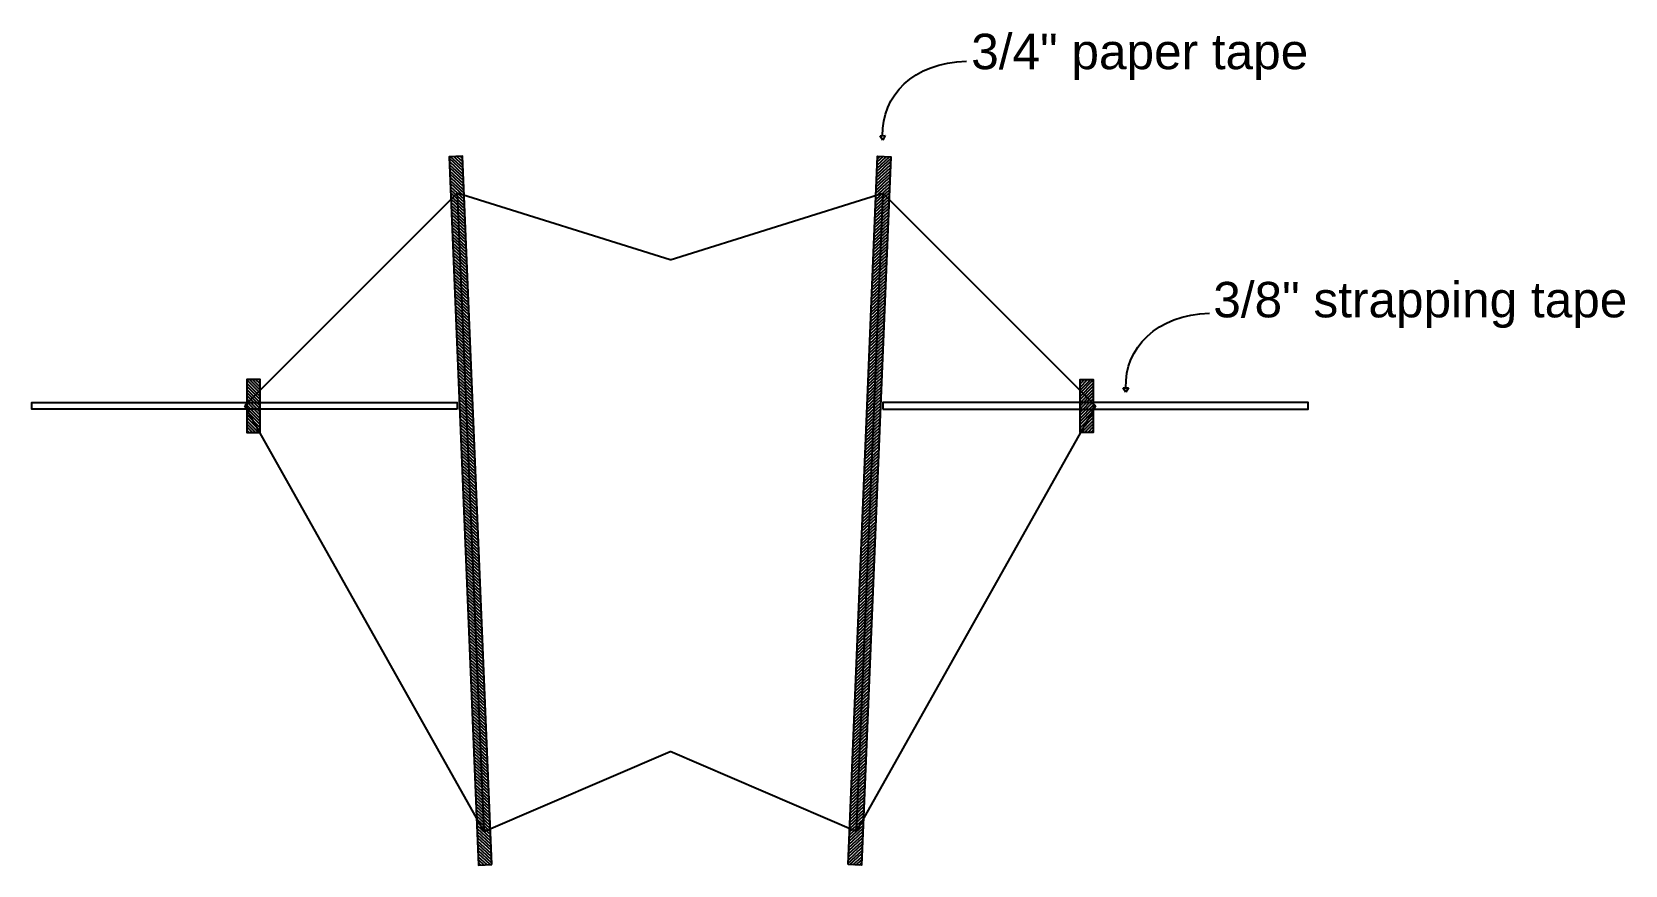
# Model space of a CAD drawing. Header units: inches. Extents: x -36 to 53.9, y -1.9 to 45.1.
import ezdxf

# ---------------------------------------------------------------- set-up
doc = ezdxf.new("R2010")
doc.units = ezdxf.units.IN
doc.header["$MEASUREMENT"] = 0
doc.layers.get('0').update_dxf_attribs({"lineweight": 25, "true_color": 0xffffff})
for name, color, linetype, lineweight, true_color in [('annotation', 5, 'Continuous', 25, 0x0000ff), ('attachment', 4, 'Continuous', 25, 0x00ffff), ('spars', 16, 'Continuous', 25, 0x800000)]:
    doc.layers.add(name, color=color, linetype=linetype, lineweight=lineweight, true_color=true_color)
doc.styles.add('textstyle11', font='')
doc.styles.add('textstyle12', font='')
doc.styles.get('textstyle11').set_extended_font_data('Arial')
doc.styles.get('textstyle12').set_extended_font_data('Arial')

# ---------------------------------------------------------------- blocks, each defined once
blk = doc.blocks.new('papertape')
at = {"layer": 'attachment'}
h = blk.add_hatch(dxfattribs=at)
h.set_pattern_fill('ANSI31', color=256, style=0, pattern_type=0)
h.paths.add_polyline_path([(-0.375, -20), (-0.375, 20), (0.375, 20), (0.375, -20)], flags=0)
at = {"layer": 'attachment', "flags": 128}
blk.add_lwpolyline([(-0.375, -20), (-0.375, 20), (0.375, 20), (0.375, -20)], close=True, dxfattribs=at)
blk = doc.blocks.new('strappingtape')
at = {"layer": 'attachment', "flags": 128}
blk.add_lwpolyline([(-12, -0.1875), (12, -0.1875), (12, 0.1875), (-12, 0.1875)], close=True, dxfattribs=at)
blk = doc.blocks.new('papertape2')
at = {"layer": 'attachment'}
h = blk.add_hatch(dxfattribs=at)
h.set_pattern_fill('ANSI31', color=256, angle=90, style=0, pattern_type=0)
h.set_pattern_definition([(405, (0, 0), (-0.088388, 0.088388), [])])
h.paths.add_polyline_path([(-0.375, -1.5), (-0.375, 1.5), (0.375, 1.5), (0.375, -1.5)], flags=0)
at = {"layer": 'attachment', "flags": 128}
blk.add_lwpolyline([(-0.375, -1.5), (-0.375, 1.5), (0.375, 1.5), (0.375, -1.5)], close=True, dxfattribs=at)
blk = doc.blocks.new('arrow')
at = {"layer": 'annotation'}
for p, q in [((0.087, 0.15), (-0.087, 0.15)), ((-0.087, 0.15), (0, 0)), ((0, 0), (0.087, 0.15))]:
    blk.add_line(p, q, dxfattribs=at)
blk.add_open_spline([(0, 0.15), (0, 1.5), (-1.1, 2.6), (-2.9, 2.6)], degree=3, dxfattribs=at)

msp = doc.modelspace()

# ---------------------------------------------------------------- linework, layer by layer
for p, q in [((-12, 36), (-24, 24)), ((0, 32.25), (-12, 36)), ((0, 32.25), (12, 36)), ((12, 36), (24, 24)), ((-24, 24), (-10.5, 0)), ((24, 24), (10.5, 0)), ((-10.5, 0), (0, 4.5)), ((10.5, 0), (0, 4.5))]:
    msp.add_line(p, q)
at = {"layer": 'spars'}
for p, q in [((-12, 36), (-10.5, 0)), ((12, 36), (10.5, 0))]:
    msp.add_line(p, q, dxfattribs=at)

# ---------------------------------------------------------------- block references
at = {"xscale": 1.666635468177904, "yscale": -1.666635468177904, "zscale": 1.666635468177904, "rotation": 181.5076966661414}
msp.add_blockref('arrow', (25.717, 24.771), dxfattribs=at)
at = {"layer": 'annotation', "xscale": 1.666635468177904, "yscale": -1.666635468177904, "zscale": 1.666635468177904, "rotation": 181.5076966661414}
msp.add_blockref('arrow', (12, 39), dxfattribs=at)
at = {"layer": 'attachment', "yscale": -1}
for name, p, rotation in [('papertape', (-11.25, 18.094), 182.373596), ('papertape2', (-23.5, 24), 180), ('strappingtape', (-24, 24), 180)]:
    msp.add_blockref(name, p, dxfattribs=dict(at, rotation=rotation))
at = {"layer": 'attachment', "rotation": 357.626404}
msp.add_blockref('papertape', (11.25, 18.094), dxfattribs=at)
at = {"layer": 'attachment'}
for name, p in [('papertape2', (23.5, 24)), ('strappingtape', (24, 24))]:
    msp.add_blockref(name, p, dxfattribs=at)

# ---------------------------------------------------------------- texts
at = {"layer": 'annotation', "char_height": 2, "attachment_point": 3}
for s, insert, style in [('3/4" paper tape', (36, 45), 'textstyle11'), ('3/8" strapping tape', (54, 31), 'textstyle12')]:
    msp.add_mtext(s, dxfattribs=dict(at, insert=insert, style=style))

doc.saveas('drawing.dxf')
